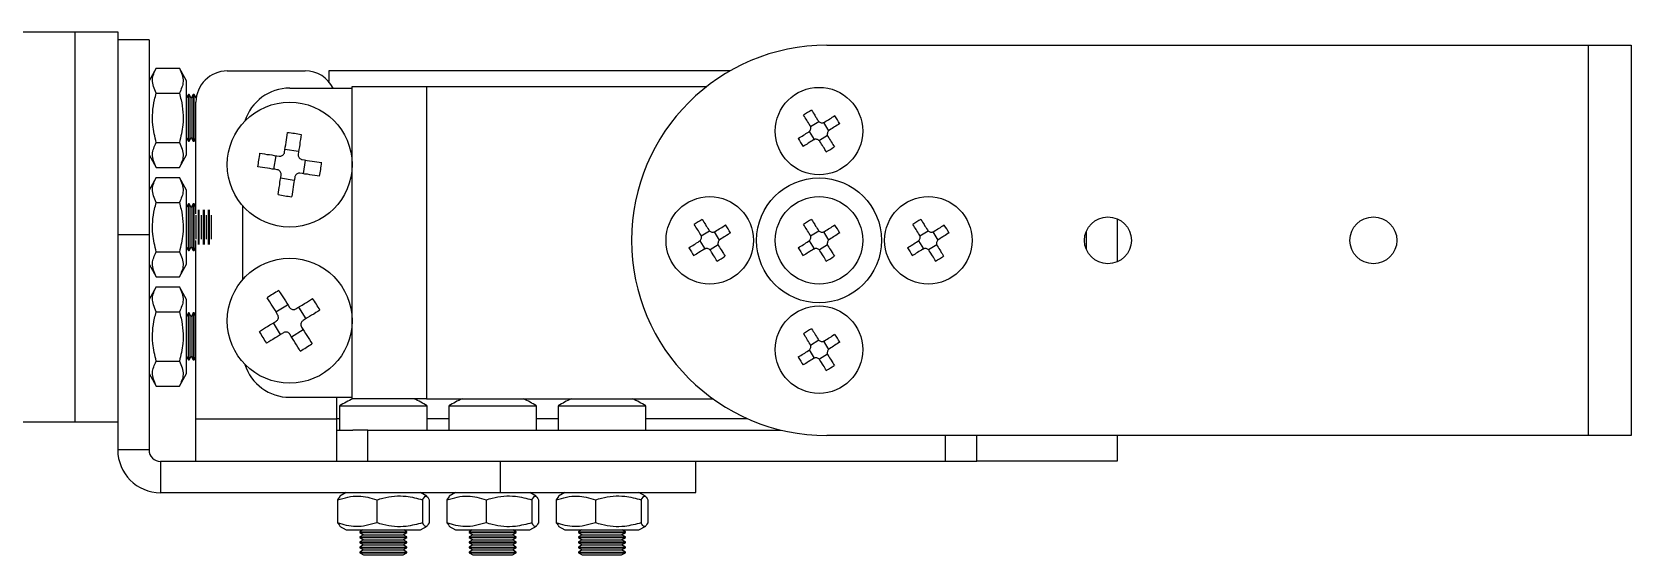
# Model space of a CAD drawing. Header units: millimetres. Extents: x 15 to 836, y 5 to 589.
# Drawn here: x 329.2 to 431.6, y 247.1 to 280.6 of the extents above; entities that cross this region are included whole.
import ezdxf

# ---------------------------------------------------------------- set-up
doc = ezdxf.new("R2010")
doc.units = ezdxf.units.MM

msp = doc.modelspace()

# ---------------------------------------------------------------- linework, layer by layer
at = {"color": 7, "linetype": 'Continuous', "lineweight": 25}
for p, q in [((283.2, 280.59), (331.96, 280.59)), ((331.96, 255.59), (331.96, 280.59)), ((331.96, 280.59), (334.7, 280.59)), ((334.7, 280.59), (334.7, 255.59)), ((336.7, 280.09), (334.7, 280.09)), ((336.7, 280.09), (336.7, 267.59)), ((380.1, 279.74), (428.86, 279.74)), ((428.86, 279.74), (428.86, 254.74)), ((428.86, 279.74), (431.6, 279.74)), ((431.6, 279.74), (431.6, 254.74)), ((337.16, 278.26), (336.7, 277.46)), ((337.16, 278.26), (338.64, 278.26)), ((339.1, 277.46), (338.64, 278.26)), ((341.7, 278.09), (346.7, 278.09)), ((348.2, 278.09), (348.2, 277.41)), ((373.88, 278.09), (348.2, 278.09)), ((337.16, 276.67), (338.64, 276.67)), ((339.1, 272.71), (339.1, 277.46)), ((339.21, 276.59), (339.1, 276.39)), ((339.26, 276.59), (339.21, 276.59)), ((339.21, 273.59), (339.21, 276.59)), ((339.4, 276.35), (339.26, 276.59)), ((339.26, 273.59), (339.26, 276.59)), ((339.53, 276.59), (339.4, 276.35)), ((339.59, 276.59), (339.53, 276.59)), ((339.53, 273.59), (339.53, 276.59)), ((339.72, 276.36), (339.59, 276.59)), ((339.59, 273.59), (339.59, 276.59)), ((345.7, 276.99), (349.7, 276.99)), ((349.7, 257.09), (349.7, 277.09)), ((349.7, 277.09), (354.46, 277.09)), ((354.46, 277.09), (354.46, 257.09)), ((354.46, 277.09), (372.4, 277.09)), ((339.4, 273.82), (339.4, 276.35)), ((339.7, 268.93), (339.7, 276.09)), ((379.06, 274.53), (379.58, 274.86)), ((379.89, 274.78), (380.21, 274.26)), ((337.16, 273.5), (338.64, 273.5)), ((339.1, 273.78), (339.21, 273.59)), ((339.21, 273.59), (339.26, 273.59)), ((339.26, 273.59), (339.4, 273.82)), ((339.4, 273.82), (339.53, 273.59)), ((339.53, 273.59), (339.59, 273.59)), ((339.59, 273.59), (339.7, 273.78)), ((379.31, 273.7), (378.99, 274.22)), ((380.14, 273.95), (379.62, 273.63)), ((336.7, 272.71), (337.16, 271.91)), ((338.64, 271.91), (339.1, 272.71)), ((344.69, 271.79), (344.83, 272.66)), ((345.4, 273.09), (346.27, 272.96)), ((337.16, 271.91), (338.64, 271.91)), ((346.7, 272.38), (346.57, 271.51)), ((337.16, 271.26), (336.7, 270.46)), ((337.16, 271.26), (338.64, 271.26)), ((339.1, 270.46), (338.64, 271.26)), ((339.1, 265.71), (339.1, 270.46)), ((345.99, 271.08), (345.12, 271.22)), ((337.16, 269.67), (338.64, 269.67)), ((339.21, 269.59), (339.1, 269.39)), ((339.26, 269.59), (339.21, 269.59)), ((339.21, 266.59), (339.21, 269.59)), ((339.4, 269.35), (339.26, 269.59)), ((339.26, 266.59), (339.26, 269.59)), ((339.53, 269.59), (339.4, 269.35)), ((339.4, 266.82), (339.4, 269.35)), ((339.59, 269.59), (339.53, 269.59)), ((339.53, 266.59), (339.53, 269.59)), ((339.7, 269.4), (339.59, 269.59)), ((339.59, 266.59), (339.59, 269.59)), ((342.7, 264.73), (342.7, 269.44)), ((339.72, 267.31), (339.72, 268.86)), ((339.86, 266.97), (339.86, 269.2)), ((339.91, 266.97), (339.91, 269.2)), ((340.05, 267.31), (340.05, 268.86)), ((340.18, 266.97), (340.18, 269.2)), ((340.24, 266.97), (340.24, 269.2)), ((340.37, 267.31), (340.37, 268.86)), ((340.51, 266.97), (340.51, 269.2)), ((340.56, 266.97), (340.56, 269.2)), ((340.7, 267.31), (340.7, 268.86)), ((398.7, 268.62), (398.7, 265.87)), ((336.7, 267.59), (334.7, 267.59)), ((336.7, 267.59), (336.7, 253.82)), ((372.06, 267.53), (372.58, 267.86)), ((372.89, 267.78), (373.21, 267.26)), ((379.06, 267.53), (379.58, 267.86)), ((379.89, 267.78), (380.21, 267.26)), ((386.06, 267.53), (386.58, 267.86)), ((386.89, 267.78), (387.21, 267.26)), ((396.7, 267.78), (396.7, 266.71)), ((337.16, 266.5), (338.64, 266.5)), ((339.1, 266.78), (339.21, 266.59)), ((339.21, 266.59), (339.26, 266.59)), ((339.26, 266.59), (339.4, 266.82)), ((339.4, 266.82), (339.53, 266.59)), ((339.53, 266.59), (339.59, 266.59)), ((339.59, 266.59), (339.7, 266.78)), ((339.7, 255.82), (339.7, 267.24)), ((372.31, 266.7), (371.99, 267.22)), ((373.14, 266.95), (372.62, 266.63)), ((379.31, 266.7), (378.99, 267.22)), ((380.14, 266.95), (379.62, 266.63)), ((386.31, 266.7), (385.99, 267.22)), ((387.14, 266.95), (386.62, 266.63)), ((336.7, 265.71), (337.16, 264.91)), ((338.64, 264.91), (339.1, 265.71)), ((337.16, 264.26), (336.7, 263.46)), ((337.16, 264.91), (338.64, 264.91)), ((337.16, 264.26), (338.64, 264.26)), ((339.1, 263.46), (338.64, 264.26)), ((339.1, 258.71), (339.1, 263.46)), ((337.16, 262.67), (338.64, 262.67)), ((339.21, 262.59), (339.1, 262.39)), ((339.26, 262.59), (339.21, 262.59)), ((339.21, 259.59), (339.21, 262.59)), ((339.4, 262.35), (339.26, 262.59)), ((339.26, 259.59), (339.26, 262.59)), ((339.53, 262.59), (339.4, 262.35)), ((339.4, 259.82), (339.4, 262.35)), ((339.59, 262.59), (339.53, 262.59)), ((339.53, 259.59), (339.53, 262.59)), ((339.7, 262.4), (339.59, 262.59)), ((339.59, 259.59), (339.59, 262.59)), ((344.82, 262.66), (345.57, 263.12)), ((346.27, 262.96), (346.73, 262.21)), ((345.12, 261.21), (344.66, 261.96)), ((346.57, 261.51), (345.82, 261.05)), ((379.31, 259.7), (378.99, 260.22)), ((379.06, 260.53), (379.58, 260.86)), ((379.89, 260.78), (380.21, 260.26)), ((337.16, 259.5), (338.64, 259.5)), ((339.1, 259.78), (339.21, 259.59)), ((339.21, 259.59), (339.26, 259.59)), ((339.26, 259.59), (339.4, 259.82)), ((339.4, 259.82), (339.53, 259.59)), ((339.53, 259.59), (339.59, 259.59)), ((339.59, 259.59), (339.7, 259.78)), ((380.14, 259.95), (379.62, 259.63)), ((336.7, 258.71), (337.16, 257.91)), ((338.64, 257.91), (339.1, 258.71)), ((337.16, 257.91), (338.64, 257.91)), ((345.7, 257.19), (349.7, 257.19)), ((348.7, 257.19), (348.7, 255.82)), ((354.46, 257.09), (349.7, 257.09)), ((354.46, 257.09), (372.81, 257.09)), ((348.9, 256.63), (348.9, 255.09)), ((354.5, 256.63), (348.9, 256.63)), ((354.5, 255.09), (354.5, 256.63)), ((355.9, 256.63), (355.9, 255.09)), ((361.5, 256.63), (355.9, 256.63)), ((361.5, 255.09), (361.5, 256.63)), ((362.9, 256.63), (362.9, 255.09)), ((368.5, 256.63), (362.9, 256.63)), ((368.5, 255.09), (368.5, 256.63)), ((331.96, 255.59), (283.2, 255.59)), ((334.7, 255.59), (331.96, 255.59)), ((334.7, 255.59), (334.7, 253.82)), ((339.7, 255.82), (348.7, 255.82)), ((339.7, 253.09), (339.7, 255.82)), ((348.7, 255.82), (348.7, 253.09)), ((348.7, 255.09), (349.74, 255.09)), ((350.7, 255.09), (349.74, 255.09)), ((350.7, 253.09), (350.7, 255.09)), ((350.7, 255.09), (377.18, 255.09)), ((428.86, 254.74), (380.1, 254.74)), ((387.7, 253.09), (387.7, 254.74)), ((389.7, 253.09), (389.7, 254.74)), ((398.7, 254.74), (398.7, 253.09)), ((431.6, 254.74), (428.86, 254.74)), ((336.7, 253.82), (334.7, 253.82)), ((337.43, 253.09), (337.43, 251.09)), ((337.43, 253.09), (359.2, 253.09)), ((359.2, 251.09), (359.2, 253.09)), ((359.2, 253.09), (362.7, 253.09)), ((362.7, 253.09), (387.7, 253.09)), ((371.7, 251.09), (371.7, 253.09)), ((387.7, 253.09), (389.7, 253.09)), ((398.7, 253.09), (389.7, 253.09)), ((337.43, 251.09), (359.2, 251.09)), ((349.32, 251.09), (348.91, 250.85)), ((354.48, 250.85), (354.07, 251.09)), ((356.32, 251.09), (355.91, 250.85)), ((359.2, 251.09), (371.7, 251.09)), ((361.48, 250.85), (361.07, 251.09)), ((363.32, 251.09), (362.91, 250.85)), ((368.48, 250.85), (368.07, 251.09)), ((348.92, 250.83), (348.76, 250.62)), ((348.76, 250.62), (348.76, 249.15)), ((351.28, 250.62), (351.28, 249.15)), ((354.21, 250.62), (354.21, 249.15)), ((354.63, 250.62), (354.63, 249.15)), ((355.92, 250.83), (355.76, 250.62)), ((355.76, 250.62), (355.76, 249.15)), ((358.28, 250.62), (358.28, 249.15)), ((361.21, 250.62), (361.21, 249.15)), ((361.63, 250.62), (361.63, 249.15)), ((362.92, 250.83), (362.76, 250.62)), ((362.76, 250.62), (362.76, 249.15)), ((365.28, 250.62), (365.28, 249.15)), ((368.21, 250.62), (368.21, 249.15)), ((368.63, 250.62), (368.63, 249.15)), ((348.76, 249.15), (348.92, 248.97)), ((348.9, 248.93), (349.32, 248.69)), ((354.07, 248.69), (354.5, 248.93)), ((355.76, 249.15), (355.92, 248.97)), ((355.9, 248.93), (356.32, 248.69)), ((361.07, 248.69), (361.5, 248.93)), ((362.76, 249.15), (362.92, 248.97)), ((362.9, 248.93), (363.32, 248.69)), ((368.07, 248.69), (368.5, 248.93)), ((349.32, 248.69), (349.5, 248.69)), ((349.5, 248.69), (354.07, 248.69)), ((350.39, 248.69), (350.2, 248.57)), ((350.2, 248.57), (350.2, 248.52)), ((350.2, 248.57), (352.75, 248.57)), ((350.2, 248.52), (350.43, 248.39)), ((350.2, 248.52), (352.75, 248.52)), ((350.43, 248.39), (350.2, 248.25)), ((350.2, 248.25), (350.2, 248.2)), ((350.2, 248.25), (352.75, 248.25)), ((350.2, 248.2), (350.43, 248.06)), ((350.2, 248.2), (352.75, 248.2)), ((350.43, 248.06), (350.2, 247.93)), ((350.2, 247.93), (350.2, 247.87)), ((350.2, 247.93), (352.75, 247.93)), ((350.2, 247.87), (350.43, 247.74)), ((350.2, 247.87), (352.75, 247.87)), ((350.43, 248.39), (352.59, 248.39)), ((350.43, 248.06), (352.59, 248.06)), ((352.59, 248.39), (352.96, 248.39)), ((352.59, 248.06), (352.96, 248.06)), ((352.75, 248.57), (353.2, 248.57)), ((352.75, 248.52), (353.2, 248.52)), ((352.75, 248.25), (353.2, 248.25)), ((352.75, 248.2), (353.2, 248.2)), ((352.75, 247.93), (353.2, 247.93)), ((352.75, 247.87), (353.2, 247.87)), ((352.96, 248.39), (353.2, 248.52)), ((353.2, 248.25), (352.96, 248.39)), ((352.96, 248.06), (353.2, 248.2)), ((353.2, 247.93), (352.96, 248.06)), ((352.96, 247.74), (353.2, 247.87)), ((353.2, 248.57), (353, 248.69)), ((353.2, 248.52), (353.2, 248.57)), ((353.2, 248.2), (353.2, 248.25)), ((353.2, 247.87), (353.2, 247.93)), ((356.32, 248.69), (356.5, 248.69)), ((356.5, 248.69), (361.07, 248.69)), ((357.39, 248.69), (357.2, 248.57)), ((357.2, 248.57), (357.2, 248.52)), ((357.2, 248.57), (359.75, 248.57)), ((357.2, 248.52), (357.43, 248.39)), ((357.2, 248.52), (359.75, 248.52)), ((357.43, 248.39), (357.2, 248.25)), ((357.2, 248.25), (357.2, 248.2)), ((357.2, 248.25), (359.75, 248.25)), ((357.2, 248.2), (357.43, 248.06)), ((357.2, 248.2), (359.75, 248.2)), ((357.43, 248.06), (357.2, 247.93)), ((357.2, 247.93), (357.2, 247.87)), ((357.2, 247.93), (359.75, 247.93)), ((357.2, 247.87), (357.43, 247.74)), ((357.2, 247.87), (359.75, 247.87)), ((357.43, 248.39), (359.59, 248.39)), ((357.43, 248.06), (359.59, 248.06)), ((359.59, 248.39), (359.96, 248.39)), ((359.59, 248.06), (359.96, 248.06)), ((359.75, 248.57), (360.2, 248.57)), ((359.75, 248.52), (360.2, 248.52)), ((359.75, 248.25), (360.2, 248.25)), ((359.75, 248.2), (360.2, 248.2)), ((359.75, 247.93), (360.2, 247.93)), ((359.75, 247.87), (360.2, 247.87)), ((359.96, 248.39), (360.2, 248.52)), ((360.2, 248.25), (359.96, 248.39)), ((359.96, 248.06), (360.2, 248.2)), ((360.2, 247.93), (359.96, 248.06)), ((359.96, 247.74), (360.2, 247.87)), ((360.2, 248.57), (360, 248.69)), ((360.2, 248.52), (360.2, 248.57)), ((360.2, 248.2), (360.2, 248.25)), ((360.2, 247.87), (360.2, 247.93)), ((363.32, 248.69), (363.5, 248.69)), ((363.5, 248.69), (368.07, 248.69)), ((364.39, 248.69), (364.2, 248.57)), ((364.2, 248.57), (364.2, 248.52)), ((364.2, 248.57), (366.75, 248.57)), ((364.2, 248.52), (364.43, 248.39)), ((364.2, 248.52), (366.75, 248.52)), ((364.43, 248.39), (364.2, 248.25)), ((364.2, 248.25), (364.2, 248.2)), ((364.2, 248.25), (366.75, 248.25)), ((364.2, 248.2), (364.43, 248.06)), ((364.2, 248.2), (366.75, 248.2)), ((364.43, 248.06), (364.2, 247.93)), ((364.2, 247.93), (364.2, 247.87)), ((364.2, 247.93), (366.75, 247.93)), ((364.2, 247.87), (364.43, 247.74)), ((364.2, 247.87), (366.75, 247.87)), ((364.43, 248.39), (366.59, 248.39)), ((364.43, 248.06), (366.59, 248.06)), ((366.59, 248.39), (366.96, 248.39)), ((366.59, 248.06), (366.96, 248.06)), ((366.75, 248.57), (367.2, 248.57)), ((366.75, 248.52), (367.2, 248.52)), ((366.75, 248.25), (367.2, 248.25)), ((366.75, 248.2), (367.2, 248.2)), ((366.75, 247.93), (367.2, 247.93)), ((366.75, 247.87), (367.2, 247.87)), ((366.96, 248.39), (367.2, 248.52)), ((367.2, 248.25), (366.96, 248.39)), ((366.96, 248.06), (367.2, 248.2)), ((367.2, 247.93), (366.96, 248.06)), ((366.96, 247.74), (367.2, 247.87)), ((367.2, 248.57), (367, 248.69)), ((367.2, 248.52), (367.2, 248.57)), ((367.2, 248.2), (367.2, 248.25)), ((367.2, 247.87), (367.2, 247.93)), ((350.43, 247.74), (350.2, 247.6)), ((350.2, 247.6), (350.2, 247.55)), ((350.2, 247.6), (352.75, 247.6)), ((350.2, 247.55), (350.43, 247.41)), ((350.2, 247.55), (352.75, 247.55)), ((350.43, 247.41), (350.2, 247.28)), ((350.2, 247.28), (350.2, 247.22)), ((350.2, 247.28), (352.75, 247.28)), ((350.2, 247.22), (350.43, 247.09)), ((350.2, 247.22), (352.75, 247.22)), ((350.43, 247.74), (352.59, 247.74)), ((350.43, 247.41), (352.59, 247.41)), ((350.43, 247.09), (352.59, 247.09)), ((352.59, 247.74), (352.96, 247.74)), ((352.59, 247.41), (352.96, 247.41)), ((352.59, 247.09), (352.96, 247.09)), ((352.75, 247.6), (353.2, 247.6)), ((352.75, 247.55), (353.2, 247.55)), ((352.75, 247.28), (353.2, 247.28)), ((352.75, 247.22), (353.2, 247.22)), ((353.2, 247.6), (352.96, 247.74)), ((352.96, 247.41), (353.2, 247.55)), ((353.2, 247.28), (352.96, 247.41)), ((352.96, 247.09), (353.2, 247.22)), ((353.2, 247.55), (353.2, 247.6)), ((353.2, 247.22), (353.2, 247.28)), ((357.43, 247.74), (357.2, 247.6)), ((357.2, 247.6), (357.2, 247.55)), ((357.2, 247.6), (359.75, 247.6)), ((357.2, 247.55), (357.43, 247.41)), ((357.2, 247.55), (359.75, 247.55)), ((357.43, 247.41), (357.2, 247.28)), ((357.2, 247.28), (357.2, 247.22)), ((357.2, 247.28), (359.75, 247.28)), ((357.2, 247.22), (357.43, 247.09)), ((357.2, 247.22), (359.75, 247.22)), ((357.43, 247.74), (359.59, 247.74)), ((357.43, 247.41), (359.59, 247.41)), ((357.43, 247.09), (359.59, 247.09)), ((359.59, 247.74), (359.96, 247.74)), ((359.59, 247.41), (359.96, 247.41)), ((359.59, 247.09), (359.96, 247.09)), ((359.75, 247.6), (360.2, 247.6)), ((359.75, 247.55), (360.2, 247.55)), ((359.75, 247.28), (360.2, 247.28)), ((359.75, 247.22), (360.2, 247.22)), ((360.2, 247.6), (359.96, 247.74)), ((359.96, 247.41), (360.2, 247.55)), ((360.2, 247.28), (359.96, 247.41)), ((359.96, 247.09), (360.2, 247.22)), ((360.2, 247.55), (360.2, 247.6)), ((360.2, 247.22), (360.2, 247.28)), ((364.43, 247.74), (364.2, 247.6)), ((364.2, 247.6), (364.2, 247.55)), ((364.2, 247.6), (366.75, 247.6)), ((364.2, 247.55), (364.43, 247.41)), ((364.2, 247.55), (366.75, 247.55)), ((364.43, 247.41), (364.2, 247.28)), ((364.2, 247.28), (364.2, 247.22)), ((364.2, 247.28), (366.75, 247.28)), ((364.2, 247.22), (364.43, 247.09)), ((364.2, 247.22), (366.75, 247.22)), ((364.43, 247.74), (366.59, 247.74)), ((364.43, 247.41), (366.59, 247.41)), ((364.43, 247.09), (366.59, 247.09)), ((366.59, 247.74), (366.96, 247.74)), ((366.59, 247.41), (366.96, 247.41)), ((366.59, 247.09), (366.96, 247.09)), ((366.75, 247.6), (367.2, 247.6)), ((366.75, 247.55), (367.2, 247.55)), ((366.75, 247.28), (367.2, 247.28)), ((366.75, 247.22), (367.2, 247.22)), ((367.2, 247.6), (366.96, 247.74)), ((366.96, 247.41), (367.2, 247.55)), ((367.2, 247.28), (366.96, 247.41)), ((366.96, 247.09), (367.2, 247.22)), ((367.2, 247.55), (367.2, 247.6)), ((367.2, 247.22), (367.2, 247.28))]:
    msp.add_line(p, q, dxfattribs=at)
at = {"color": 8, "linetype": 'Continuous', "lineweight": 25}
for p, q in [((348.9, 255.82), (348.7, 255.82)), ((355.9, 255.82), (354.5, 255.82)), ((362.9, 255.82), (361.5, 255.82)), ((375.01, 255.82), (368.5, 255.82))]:
    msp.add_line(p, q, dxfattribs=at)
at = {"color": 7, "linetype": 'Continuous', "lineweight": 25, "flags": 128}
for points in [[(379.12, 275.57), (379.18, 275.49), (379.23, 275.41), (379.28, 275.33), (379.33, 275.25), (379.38, 275.16), (379.43, 275.08), (379.48, 274.99), (379.54, 274.91)], [(379.03, 274.59), (378.97, 274.68), (378.92, 274.76), (378.87, 274.85), (378.82, 274.93), (378.77, 275.01), (378.72, 275.09), (378.67, 275.18), (378.61, 275.26)], [(379.95, 274.81), (380.03, 274.87), (380.12, 274.92), (380.2, 274.97), (380.29, 275.02), (380.37, 275.07), (380.45, 275.12), (380.53, 275.18), (380.61, 275.23)], [(380.93, 274.72), (380.85, 274.67), (380.77, 274.61), (380.68, 274.56), (380.6, 274.51), (380.52, 274.46), (380.43, 274.41), (380.35, 274.36), (380.27, 274.3)], [(345.37, 272.88), (345.4, 273.04), (345.42, 273.2), (345.45, 273.36), (345.47, 273.52), (345.49, 273.67), (345.52, 273.83), (345.54, 273.98), (345.56, 274.14)], [(346.43, 274.01), (346.41, 273.85), (346.39, 273.7), (346.36, 273.54), (346.34, 273.39), (346.32, 273.23), (346.29, 273.07), (346.27, 272.91), (346.24, 272.75)], [(378.27, 273.77), (378.35, 273.82), (378.43, 273.87), (378.51, 273.92), (378.6, 273.97), (378.68, 274.02), (378.76, 274.08), (378.85, 274.13), (378.93, 274.18)], [(379.25, 273.67), (379.16, 273.62), (379.08, 273.57), (379, 273.52), (378.91, 273.46), (378.83, 273.41), (378.75, 273.36), (378.66, 273.31), (378.58, 273.26)], [(380.07, 272.91), (380.02, 272.99), (379.97, 273.07), (379.92, 273.16), (379.87, 273.24), (379.82, 273.32), (379.76, 273.41), (379.71, 273.49), (379.66, 273.57)], [(380.17, 273.89), (380.22, 273.81), (380.27, 273.72), (380.33, 273.64), (380.38, 273.56), (380.43, 273.47), (380.48, 273.39), (380.53, 273.31), (380.58, 273.23)], [(343.78, 272.82), (343.93, 272.8), (344.09, 272.78), (344.24, 272.75), (344.4, 272.73), (344.56, 272.71), (344.71, 272.68), (344.87, 272.66), (345.03, 272.63)], [(346.49, 272.41), (346.65, 272.39), (346.81, 272.36), (346.97, 272.34), (347.13, 272.31), (347.28, 272.29), (347.44, 272.27), (347.59, 272.24), (347.75, 272.22)], [(344.9, 271.76), (344.74, 271.79), (344.58, 271.81), (344.42, 271.84), (344.27, 271.86), (344.11, 271.88), (343.95, 271.91), (343.8, 271.93), (343.65, 271.95)], [(344.96, 270.17), (344.98, 270.32), (345.01, 270.48), (345.03, 270.63), (345.06, 270.79), (345.08, 270.95), (345.1, 271.1), (345.13, 271.26), (345.15, 271.42)], [(347.62, 271.35), (347.46, 271.37), (347.31, 271.4), (347.15, 271.42), (347, 271.44), (346.84, 271.47), (346.68, 271.49), (346.52, 271.52), (346.36, 271.54)], [(346.02, 271.29), (346, 271.13), (345.97, 270.97), (345.95, 270.81), (345.93, 270.66), (345.9, 270.5), (345.88, 270.34), (345.85, 270.19), (345.83, 270.04)], [(372.12, 268.58), (372.18, 268.49), (372.23, 268.41), (372.28, 268.33), (372.33, 268.25), (372.38, 268.16), (372.43, 268.08), (372.48, 267.99), (372.54, 267.91)], [(379.12, 268.58), (379.18, 268.49), (379.23, 268.41), (379.28, 268.33), (379.33, 268.25), (379.38, 268.16), (379.43, 268.08), (379.48, 267.99), (379.54, 267.91)], [(386.12, 268.58), (386.18, 268.49), (386.23, 268.41), (386.28, 268.33), (386.33, 268.25), (386.38, 268.16), (386.43, 268.08), (386.48, 267.99), (386.54, 267.91)], [(372.03, 267.59), (371.97, 267.68), (371.92, 267.76), (371.87, 267.85), (371.82, 267.93), (371.77, 268.01), (371.72, 268.09), (371.67, 268.18), (371.61, 268.26)], [(372.95, 267.81), (373.03, 267.87), (373.12, 267.92), (373.2, 267.97), (373.29, 268.02), (373.37, 268.07), (373.45, 268.12), (373.53, 268.18), (373.61, 268.23)], [(373.93, 267.72), (373.85, 267.67), (373.77, 267.61), (373.68, 267.56), (373.6, 267.51), (373.52, 267.46), (373.43, 267.41), (373.35, 267.36), (373.27, 267.3)], [(379.03, 267.59), (378.97, 267.68), (378.92, 267.76), (378.87, 267.85), (378.82, 267.93), (378.77, 268.01), (378.72, 268.09), (378.67, 268.18), (378.61, 268.26)], [(379.95, 267.81), (380.03, 267.87), (380.12, 267.92), (380.2, 267.97), (380.29, 268.02), (380.37, 268.07), (380.45, 268.12), (380.53, 268.18), (380.61, 268.23)], [(380.93, 267.72), (380.85, 267.67), (380.77, 267.61), (380.68, 267.56), (380.6, 267.51), (380.52, 267.46), (380.43, 267.41), (380.35, 267.36), (380.27, 267.3)], [(386.03, 267.59), (385.97, 267.68), (385.92, 267.76), (385.87, 267.85), (385.82, 267.93), (385.77, 268.01), (385.72, 268.09), (385.67, 268.18), (385.61, 268.26)], [(386.95, 267.81), (387.03, 267.87), (387.12, 267.92), (387.2, 267.97), (387.29, 268.02), (387.37, 268.07), (387.45, 268.12), (387.53, 268.18), (387.61, 268.23)], [(387.93, 267.72), (387.85, 267.67), (387.77, 267.61), (387.68, 267.56), (387.6, 267.51), (387.52, 267.46), (387.43, 267.41), (387.35, 267.36), (387.27, 267.3)], [(371.27, 266.77), (371.35, 266.82), (371.43, 266.87), (371.51, 266.92), (371.6, 266.97), (371.68, 267.02), (371.76, 267.08), (371.85, 267.13), (371.93, 267.18)], [(372.25, 266.67), (372.16, 266.62), (372.08, 266.57), (372, 266.52), (371.91, 266.46), (371.83, 266.41), (371.75, 266.36), (371.66, 266.31), (371.58, 266.26)], [(373.07, 265.91), (373.02, 265.99), (372.97, 266.07), (372.92, 266.16), (372.87, 266.24), (372.82, 266.32), (372.76, 266.41), (372.71, 266.49), (372.66, 266.57)], [(373.17, 266.89), (373.22, 266.81), (373.27, 266.72), (373.33, 266.64), (373.38, 266.56), (373.43, 266.47), (373.48, 266.39), (373.53, 266.31), (373.58, 266.23)], [(378.27, 266.77), (378.35, 266.82), (378.43, 266.87), (378.51, 266.92), (378.6, 266.97), (378.68, 267.02), (378.76, 267.08), (378.85, 267.13), (378.93, 267.18)], [(379.25, 266.67), (379.16, 266.62), (379.08, 266.57), (379, 266.52), (378.91, 266.46), (378.83, 266.41), (378.75, 266.36), (378.66, 266.31), (378.58, 266.26)], [(380.07, 265.91), (380.02, 265.99), (379.97, 266.07), (379.92, 266.16), (379.87, 266.24), (379.82, 266.32), (379.76, 266.41), (379.71, 266.49), (379.66, 266.57)], [(380.17, 266.89), (380.22, 266.81), (380.27, 266.72), (380.33, 266.64), (380.38, 266.56), (380.43, 266.47), (380.48, 266.39), (380.53, 266.31), (380.58, 266.23)], [(385.27, 266.77), (385.35, 266.82), (385.43, 266.87), (385.51, 266.92), (385.6, 266.97), (385.68, 267.02), (385.76, 267.08), (385.85, 267.13), (385.93, 267.18)], [(386.25, 266.67), (386.16, 266.62), (386.08, 266.57), (386, 266.52), (385.91, 266.46), (385.83, 266.41), (385.75, 266.36), (385.66, 266.31), (385.58, 266.26)], [(387.07, 265.91), (387.02, 265.99), (386.97, 266.07), (386.92, 266.16), (386.87, 266.24), (386.82, 266.32), (386.76, 266.41), (386.71, 266.49), (386.66, 266.57)], [(387.17, 266.89), (387.22, 266.81), (387.27, 266.72), (387.33, 266.64), (387.38, 266.56), (387.43, 266.47), (387.48, 266.39), (387.53, 266.31), (387.58, 266.23)], [(344.93, 262.48), (344.85, 262.62), (344.76, 262.76), (344.68, 262.89), (344.6, 263.03), (344.51, 263.16), (344.43, 263.3), (344.35, 263.43), (344.26, 263.56)], [(345.01, 264.02), (345.09, 263.89), (345.18, 263.76), (345.26, 263.63), (345.34, 263.49), (345.43, 263.36), (345.51, 263.22), (345.6, 263.08), (345.68, 262.95)], [(346.09, 262.85), (346.23, 262.94), (346.37, 263.02), (346.5, 263.1), (346.64, 263.19), (346.77, 263.27), (346.91, 263.35), (347.04, 263.44), (347.17, 263.52)], [(347.64, 262.77), (347.5, 262.69), (347.37, 262.61), (347.24, 262.52), (347.1, 262.44), (346.97, 262.36), (346.83, 262.27), (346.69, 262.19), (346.56, 262.1)], [(343.76, 261.4), (343.89, 261.48), (344.02, 261.57), (344.16, 261.65), (344.29, 261.73), (344.43, 261.82), (344.56, 261.9), (344.7, 261.99), (344.84, 262.07)], [(345.3, 261.32), (345.16, 261.24), (345.03, 261.15), (344.89, 261.07), (344.76, 260.99), (344.62, 260.9), (344.49, 260.82), (344.36, 260.74), (344.22, 260.65)], [(346.38, 260.15), (346.3, 260.28), (346.22, 260.41), (346.13, 260.55), (346.05, 260.68), (345.97, 260.82), (345.88, 260.95), (345.8, 261.09), (345.71, 261.23)], [(346.46, 261.69), (346.55, 261.55), (346.63, 261.42), (346.72, 261.28), (346.8, 261.15), (346.88, 261.01), (346.97, 260.88), (347.05, 260.74), (347.13, 260.61)], [(379.03, 260.59), (378.97, 260.68), (378.92, 260.76), (378.87, 260.85), (378.82, 260.93), (378.77, 261.01), (378.72, 261.09), (378.67, 261.18), (378.61, 261.26)], [(379.12, 261.58), (379.18, 261.49), (379.23, 261.41), (379.28, 261.33), (379.33, 261.25), (379.38, 261.16), (379.43, 261.08), (379.48, 260.99), (379.54, 260.91)], [(379.95, 260.81), (380.03, 260.87), (380.12, 260.92), (380.2, 260.97), (380.29, 261.02), (380.37, 261.07), (380.45, 261.12), (380.53, 261.18), (380.61, 261.23)], [(378.27, 259.77), (378.35, 259.82), (378.43, 259.87), (378.51, 259.92), (378.6, 259.97), (378.68, 260.02), (378.76, 260.08), (378.85, 260.13), (378.93, 260.18)], [(380.93, 260.72), (380.85, 260.67), (380.77, 260.61), (380.68, 260.56), (380.6, 260.51), (380.52, 260.46), (380.43, 260.41), (380.35, 260.36), (380.27, 260.3)], [(379.25, 259.67), (379.16, 259.62), (379.08, 259.57), (379, 259.52), (378.91, 259.46), (378.83, 259.41), (378.75, 259.36), (378.66, 259.31), (378.58, 259.26)], [(380.07, 258.91), (380.02, 258.99), (379.97, 259.07), (379.92, 259.16), (379.87, 259.24), (379.82, 259.32), (379.76, 259.41), (379.71, 259.49), (379.66, 259.57)], [(380.17, 259.89), (380.22, 259.81), (380.27, 259.72), (380.33, 259.64), (380.38, 259.56), (380.43, 259.47), (380.48, 259.39), (380.53, 259.31), (380.58, 259.23)]]:
    msp.add_lwpolyline(points, dxfattribs=at)
at = {"color": 7, "linetype": 'Continuous', "lineweight": 25}
for centre, radius in [((379.6, 274.24), 2.8), ((345.7, 272.09), 4), ((379.6, 267.24), 4), ((372.6, 267.24), 2.8), ((379.6, 267.24), 2.8), ((386.6, 267.24), 2.8), ((398.1, 267.24), 1.5), ((415.1, 267.24), 1.5), ((345.7, 262.09), 4), ((379.6, 260.24), 2.8)]:
    msp.add_circle(centre, radius, dxfattribs=at)
for centre, radius, start, end in [((380.1, 267.24), 12.5, 90, 270), ((341.7, 276.09), 2, 90, 180), ((346.7, 276.09), 2, 26.7437, 90), ((345.7, 273.99), 3, 90, 162.7004), ((383.97, 267.19), 9.69, 120.0419, 123.5914), ((372.54, 269.86), 9.69, 30.044, 33.5918), ((344.1, 261.53), 12.69, 79.3857, 83.3591), ((386.66, 278.62), 9.7, 210.0443, 213.5891), ((356.26, 270.48), 12.7, 169.3864, 173.3583), ((375.21, 281.31), 9.7, 300.0463, 303.5895), ((335.13, 273.69), 12.7, 349.3868, 353.3582), ((347.3, 282.66), 12.71, 259.3884, 263.3564), ((376.98, 260.18), 9.7, 120.0445, 123.5904), ((383.97, 260.19), 9.69, 120.0419, 123.5914), ((390.97, 260.19), 9.69, 120.0419, 123.5914), ((365.53, 262.86), 9.7, 30.0461, 33.5897), ((372.54, 262.86), 9.69, 30.044, 33.5918), ((379.54, 262.86), 9.69, 30.044, 33.5918), ((379.66, 271.62), 9.69, 210.0433, 213.5901), ((386.66, 271.62), 9.69, 210.0433, 213.5901), ((393.66, 271.62), 9.69, 210.0433, 213.5901), ((368.21, 274.31), 9.7, 300.0463, 303.5895), ((375.21, 274.31), 9.7, 300.0463, 303.5895), ((382.21, 274.31), 9.7, 300.0463, 303.5895), ((351.33, 253), 12.71, 119.8331, 123.8023), ((336.61, 256.45), 12.71, 29.834, 33.802), ((354.78, 267.72), 12.71, 209.8336, 213.8017), ((383.98, 253.18), 9.7, 120.0436, 123.5898), ((372.54, 255.86), 9.69, 30.044, 33.5918), ((340.06, 271.17), 12.7, 299.8323, 303.8021), ((345.7, 260.19), 3, 197.2996, 270), ((386.66, 264.62), 9.69, 210.0433, 213.5901), ((375.21, 267.31), 9.7, 300.0463, 303.5895), ((351.7, 252.49), 5, 113.0739, 124.0558), ((351.7, 252.49), 5, 55.9442, 66.9261), ((358.7, 252.49), 5, 113.0739, 124.0558), ((358.7, 252.49), 5, 55.9442, 66.9261), ((365.7, 252.49), 5, 113.0739, 124.0558), ((365.7, 252.49), 5, 55.9442, 66.9261), ((337.43, 253.82), 2.74, 180, 270), ((337.43, 253.82), 0.737, 180, 270)]:
    msp.add_arc(centre, radius, start, end, dxfattribs=at)
for points, knots in [([(337.16, 276.67), (337.03, 276.96), (336.79, 277.49), (337.04, 278.02), (337.16, 278.26)], [0, 0, 0, 0, 0.534692, 1, 1, 1, 1]), ([(338.64, 278.26), (338.76, 277.98), (339, 277.45), (338.75, 276.92), (338.64, 276.67)], [0, 0, 0, 0, 0.5346916, 1, 1, 1, 1]), ([(337.16, 273.5), (337.07, 273.88), (336.85, 274.78), (336.94, 275.87), (337.12, 276.53), (337.16, 276.67)], [0, 0, 0, 0, 0.360261, 0.863556, 1, 1, 1, 1]), ([(338.64, 276.67), (338.67, 276.53), (338.85, 275.87), (338.95, 274.78), (338.73, 273.88), (338.64, 273.5)], [0, 0, 0, 0, 0.136444, 0.639739, 1, 1, 1, 1]), ([(378.93, 274.18), (378.96, 274.2), (379.01, 274.24), (379.06, 274.33), (379.08, 274.43), (379.06, 274.52), (379.04, 274.57), (379.03, 274.59)], [0, 0, 0, 0, 0.213507, 0.427065, 0.638965, 0.850103, 1, 1, 1, 1]), ([(379.54, 274.91), (379.56, 274.88), (379.6, 274.83), (379.69, 274.78), (379.79, 274.76), (379.88, 274.78), (379.93, 274.8), (379.95, 274.81)], [0, 0, 0, 0, 0.2134991, 0.4270767, 0.6389431, 0.8501088, 1, 1, 1, 1]), ([(337.16, 271.91), (337.03, 272.2), (336.79, 272.73), (337.04, 273.25), (337.16, 273.5)], [0, 0, 0, 0, 0.534692, 1, 1, 1, 1]), ([(338.64, 273.5), (338.76, 273.22), (339, 272.68), (338.75, 272.16), (338.64, 271.91)], [0, 0, 0, 0, 0.5346916, 1, 1, 1, 1]), ([(379.66, 273.57), (379.64, 273.6), (379.6, 273.65), (379.51, 273.7), (379.41, 273.72), (379.32, 273.71), (379.27, 273.68), (379.25, 273.67)], [0, 0, 0, 0, 0.2134893, 0.4270531, 0.6389643, 0.8501125, 1, 1, 1, 1]), ([(380.27, 274.3), (380.24, 274.28), (380.19, 274.24), (380.14, 274.15), (380.12, 274.05), (380.13, 273.96), (380.16, 273.91), (380.17, 273.89)], [0, 0, 0, 0, 0.213482, 0.427065, 0.638938, 0.850105, 1, 1, 1, 1]), ([(345.03, 272.63), (345.07, 272.63), (345.13, 272.63), (345.23, 272.66), (345.31, 272.73), (345.36, 272.81), (345.37, 272.86), (345.37, 272.88)], [0, 0, 0, 0, 0.213605, 0.427292, 0.639453, 0.850969, 1, 1, 1, 1]), ([(346.24, 272.75), (346.24, 272.72), (346.24, 272.65), (346.27, 272.56), (346.34, 272.48), (346.42, 272.43), (346.47, 272.42), (346.49, 272.41)], [0, 0, 0, 0, 0.2136075, 0.4272958, 0.6394585, 0.8509592, 1, 1, 1, 1]), ([(345.15, 271.42), (345.15, 271.45), (345.16, 271.52), (345.12, 271.62), (345.06, 271.7), (344.98, 271.75), (344.92, 271.76), (344.9, 271.76)], [0, 0, 0, 0, 0.2136057, 0.4272923, 0.6394532, 0.8509688, 1, 1, 1, 1]), ([(346.36, 271.54), (346.33, 271.54), (346.26, 271.55), (346.17, 271.51), (346.09, 271.44), (346.04, 271.37), (346.03, 271.31), (346.02, 271.29)], [0, 0, 0, 0, 0.2136057, 0.4272923, 0.6394532, 0.8509688, 1, 1, 1, 1]), ([(337.16, 269.67), (337.03, 269.96), (336.79, 270.49), (337.04, 271.02), (337.16, 271.26)], [0, 0, 0, 0, 0.5346929, 1, 1, 1, 1]), ([(338.64, 271.26), (338.76, 270.98), (339, 270.45), (338.75, 269.92), (338.64, 269.67)], [0, 0, 0, 0, 0.534691, 1, 1, 1, 1]), ([(337.16, 266.5), (337.07, 266.88), (336.85, 267.78), (336.94, 268.87), (337.12, 269.53), (337.16, 269.67)], [0, 0, 0, 0, 0.3602623, 0.8635596, 1, 1, 1, 1]), ([(338.64, 269.67), (338.67, 269.53), (338.85, 268.87), (338.95, 267.78), (338.73, 266.88), (338.64, 266.5)], [0, 0, 0, 0, 0.13644, 0.639738, 1, 1, 1, 1]), ([(371.93, 267.18), (371.96, 267.2), (372.01, 267.24), (372.06, 267.33), (372.08, 267.43), (372.06, 267.52), (372.04, 267.57), (372.03, 267.59)], [0, 0, 0, 0, 0.213509, 0.427054, 0.638962, 0.850102, 1, 1, 1, 1]), ([(372.54, 267.91), (372.56, 267.88), (372.6, 267.83), (372.69, 267.78), (372.79, 267.76), (372.88, 267.78), (372.93, 267.8), (372.95, 267.81)], [0, 0, 0, 0, 0.213502, 0.427082, 0.638952, 0.85012, 1, 1, 1, 1]), ([(373.27, 267.3), (373.24, 267.28), (373.19, 267.24), (373.14, 267.15), (373.12, 267.05), (373.13, 266.96), (373.16, 266.91), (373.17, 266.89)], [0, 0, 0, 0, 0.213482, 0.427065, 0.638938, 0.850105, 1, 1, 1, 1]), ([(378.93, 267.18), (378.96, 267.2), (379.01, 267.24), (379.06, 267.33), (379.08, 267.43), (379.06, 267.52), (379.04, 267.57), (379.03, 267.59)], [0, 0, 0, 0, 0.213507, 0.427065, 0.638965, 0.850103, 1, 1, 1, 1]), ([(379.54, 267.91), (379.56, 267.88), (379.6, 267.83), (379.69, 267.78), (379.79, 267.76), (379.88, 267.78), (379.93, 267.8), (379.95, 267.81)], [0, 0, 0, 0, 0.213502, 0.427082, 0.638952, 0.85012, 1, 1, 1, 1]), ([(380.27, 267.3), (380.24, 267.28), (380.19, 267.24), (380.14, 267.15), (380.12, 267.05), (380.13, 266.96), (380.16, 266.91), (380.17, 266.89)], [0, 0, 0, 0, 0.213482, 0.427065, 0.638938, 0.850105, 1, 1, 1, 1]), ([(385.93, 267.18), (385.96, 267.2), (386.01, 267.24), (386.06, 267.33), (386.08, 267.43), (386.06, 267.52), (386.04, 267.57), (386.03, 267.59)], [0, 0, 0, 0, 0.213505, 0.427061, 0.638964, 0.850105, 1, 1, 1, 1]), ([(386.54, 267.91), (386.56, 267.88), (386.6, 267.83), (386.69, 267.78), (386.79, 267.76), (386.88, 267.78), (386.93, 267.8), (386.95, 267.81)], [0, 0, 0, 0, 0.213502, 0.427082, 0.638952, 0.85012, 1, 1, 1, 1]), ([(387.27, 267.3), (387.24, 267.28), (387.19, 267.24), (387.14, 267.15), (387.12, 267.05), (387.13, 266.96), (387.16, 266.91), (387.17, 266.89)], [0, 0, 0, 0, 0.2134834, 0.4270688, 0.6389431, 0.8501167, 1, 1, 1, 1]), ([(337.16, 264.91), (337.03, 265.2), (336.79, 265.73), (337.04, 266.25), (337.16, 266.5)], [0, 0, 0, 0, 0.534692, 1, 1, 1, 1]), ([(338.64, 266.5), (338.76, 266.22), (339, 265.68), (338.75, 265.16), (338.64, 264.91)], [0, 0, 0, 0, 0.534692, 1, 1, 1, 1]), ([(372.66, 266.57), (372.64, 266.6), (372.6, 266.65), (372.51, 266.7), (372.41, 266.72), (372.32, 266.71), (372.27, 266.68), (372.25, 266.67)], [0, 0, 0, 0, 0.213489, 0.427052, 0.638963, 0.850141, 1, 1, 1, 1]), ([(379.66, 266.57), (379.64, 266.6), (379.6, 266.65), (379.51, 266.7), (379.41, 266.72), (379.32, 266.71), (379.27, 266.68), (379.25, 266.67)], [0, 0, 0, 0, 0.213489, 0.427053, 0.638964, 0.850113, 1, 1, 1, 1]), ([(386.66, 266.57), (386.64, 266.6), (386.6, 266.65), (386.51, 266.7), (386.41, 266.72), (386.32, 266.71), (386.27, 266.68), (386.25, 266.67)], [0, 0, 0, 0, 0.2134893, 0.4270531, 0.6389643, 0.8501125, 1, 1, 1, 1]), ([(337.16, 262.67), (337.03, 262.96), (336.79, 263.49), (337.04, 264.02), (337.16, 264.26)], [0, 0, 0, 0, 0.534693, 1, 1, 1, 1]), ([(338.64, 264.26), (338.76, 263.98), (339, 263.45), (338.75, 262.92), (338.64, 262.67)], [0, 0, 0, 0, 0.53469, 1, 1, 1, 1]), ([(337.16, 259.5), (337.07, 259.88), (336.85, 260.78), (336.94, 261.87), (337.12, 262.53), (337.16, 262.67)], [0, 0, 0, 0, 0.3602623, 0.8635596, 1, 1, 1, 1]), ([(338.64, 262.67), (338.67, 262.53), (338.85, 261.87), (338.95, 260.78), (338.73, 259.88), (338.64, 259.5)], [0, 0, 0, 0, 0.13644, 0.639738, 1, 1, 1, 1]), ([(344.84, 262.07), (344.86, 262.09), (344.92, 262.13), (344.97, 262.22), (344.98, 262.32), (344.97, 262.41), (344.94, 262.46), (344.93, 262.48)], [0, 0, 0, 0, 0.2136143, 0.4272986, 0.6394658, 0.8509751, 1, 1, 1, 1]), ([(345.68, 262.95), (345.7, 262.92), (345.74, 262.87), (345.83, 262.82), (345.93, 262.8), (346.02, 262.81), (346.07, 262.84), (346.09, 262.85)], [0, 0, 0, 0, 0.213612, 0.427295, 0.639454, 0.850961, 1, 1, 1, 1]), ([(345.71, 261.23), (345.69, 261.25), (345.65, 261.31), (345.56, 261.36), (345.46, 261.37), (345.37, 261.36), (345.32, 261.33), (345.3, 261.32)], [0, 0, 0, 0, 0.21361, 0.427291, 0.639449, 0.850949, 1, 1, 1, 1]), ([(346.56, 262.1), (346.53, 262.08), (346.48, 262.04), (346.43, 261.95), (346.41, 261.85), (346.42, 261.76), (346.45, 261.71), (346.46, 261.69)], [0, 0, 0, 0, 0.2136334, 0.4272883, 0.6394537, 0.8509612, 1, 1, 1, 1]), ([(378.93, 260.18), (378.96, 260.2), (379.01, 260.24), (379.06, 260.33), (379.08, 260.43), (379.06, 260.52), (379.04, 260.57), (379.03, 260.59)], [0, 0, 0, 0, 0.213507, 0.427065, 0.638965, 0.850103, 1, 1, 1, 1]), ([(379.54, 260.91), (379.56, 260.88), (379.6, 260.83), (379.69, 260.78), (379.79, 260.76), (379.88, 260.78), (379.93, 260.8), (379.95, 260.81)], [0, 0, 0, 0, 0.213502, 0.427082, 0.638952, 0.85012, 1, 1, 1, 1]), ([(380.27, 260.3), (380.24, 260.28), (380.19, 260.24), (380.14, 260.15), (380.12, 260.05), (380.13, 259.96), (380.16, 259.91), (380.17, 259.89)], [0, 0, 0, 0, 0.213482, 0.427065, 0.638938, 0.850105, 1, 1, 1, 1]), ([(337.16, 257.91), (337.03, 258.2), (336.79, 258.73), (337.04, 259.25), (337.16, 259.5)], [0, 0, 0, 0, 0.534692, 1, 1, 1, 1]), ([(338.64, 259.5), (338.76, 259.22), (339, 258.68), (338.75, 258.16), (338.64, 257.91)], [0, 0, 0, 0, 0.5346916, 1, 1, 1, 1]), ([(379.66, 259.57), (379.64, 259.6), (379.6, 259.65), (379.51, 259.7), (379.41, 259.72), (379.32, 259.71), (379.27, 259.68), (379.25, 259.67)], [0, 0, 0, 0, 0.2134893, 0.4270531, 0.6389643, 0.8501125, 1, 1, 1, 1]), ([(351.28, 250.62), (351.41, 250.66), (352.02, 250.84), (353.03, 250.94), (353.86, 250.72), (354.21, 250.62)], [0, 0, 0, 0, 0.13644, 0.63974, 1, 1, 1, 1]), ([(358.28, 250.62), (358.41, 250.66), (359.02, 250.84), (360.03, 250.94), (360.86, 250.72), (361.21, 250.62)], [0, 0, 0, 0, 0.13644, 0.63974, 1, 1, 1, 1]), ([(365.28, 250.62), (365.41, 250.66), (366.02, 250.84), (367.03, 250.94), (367.86, 250.72), (368.21, 250.62)], [0, 0, 0, 0, 0.13644, 0.63974, 1, 1, 1, 1]), ([(348.76, 250.62), (349.21, 250.75), (350.05, 250.99), (350.89, 250.74), (351.28, 250.62)], [0, 0, 0, 0, 0.534692, 1, 1, 1, 1]), ([(354.21, 250.62), (354.29, 250.75), (354.43, 250.99), (354.57, 250.74), (354.63, 250.62)], [0, 0, 0, 0, 0.534691, 1, 1, 1, 1]), ([(355.76, 250.62), (356.21, 250.75), (357.05, 250.99), (357.89, 250.74), (358.28, 250.62)], [0, 0, 0, 0, 0.534692, 1, 1, 1, 1]), ([(361.21, 250.62), (361.29, 250.75), (361.43, 250.99), (361.57, 250.74), (361.63, 250.62)], [0, 0, 0, 0, 0.534692, 1, 1, 1, 1]), ([(362.76, 250.62), (363.21, 250.75), (364.05, 250.99), (364.89, 250.74), (365.28, 250.62)], [0, 0, 0, 0, 0.534692, 1, 1, 1, 1]), ([(368.21, 250.62), (368.29, 250.75), (368.43, 250.99), (368.57, 250.74), (368.63, 250.62)], [0, 0, 0, 0, 0.534692, 1, 1, 1, 1]), ([(351.28, 249.15), (350.83, 249.02), (349.99, 248.78), (349.15, 249.03), (348.76, 249.15)], [0, 0, 0, 0, 0.534692, 1, 1, 1, 1]), ([(354.21, 249.15), (353.86, 249.06), (353.03, 248.83), (352.02, 248.93), (351.41, 249.11), (351.28, 249.15)], [0, 0, 0, 0, 0.36026, 0.86356, 1, 1, 1, 1]), ([(354.63, 249.15), (354.56, 249.02), (354.42, 248.78), (354.28, 249.03), (354.21, 249.15)], [0, 0, 0, 0, 0.534692, 1, 1, 1, 1]), ([(358.28, 249.15), (357.83, 249.02), (356.99, 248.78), (356.15, 249.03), (355.76, 249.15)], [0, 0, 0, 0, 0.534693, 1, 1, 1, 1]), ([(361.21, 249.15), (360.86, 249.06), (360.03, 248.83), (359.02, 248.93), (358.41, 249.11), (358.28, 249.15)], [0, 0, 0, 0, 0.36026, 0.86356, 1, 1, 1, 1]), ([(361.63, 249.15), (361.56, 249.02), (361.42, 248.78), (361.28, 249.03), (361.21, 249.15)], [0, 0, 0, 0, 0.534692, 1, 1, 1, 1]), ([(365.28, 249.15), (364.83, 249.02), (363.99, 248.78), (363.15, 249.03), (362.76, 249.15)], [0, 0, 0, 0, 0.534692, 1, 1, 1, 1]), ([(368.21, 249.15), (367.86, 249.06), (367.03, 248.83), (366.02, 248.93), (365.41, 249.11), (365.28, 249.15)], [0, 0, 0, 0, 0.36026, 0.86356, 1, 1, 1, 1]), ([(368.63, 249.15), (368.56, 249.02), (368.42, 248.78), (368.28, 249.03), (368.21, 249.15)], [0, 0, 0, 0, 0.534692, 1, 1, 1, 1])]:
    msp.add_open_spline(points, degree=3, knots=knots, dxfattribs=at)

doc.saveas('drawing.dxf')
